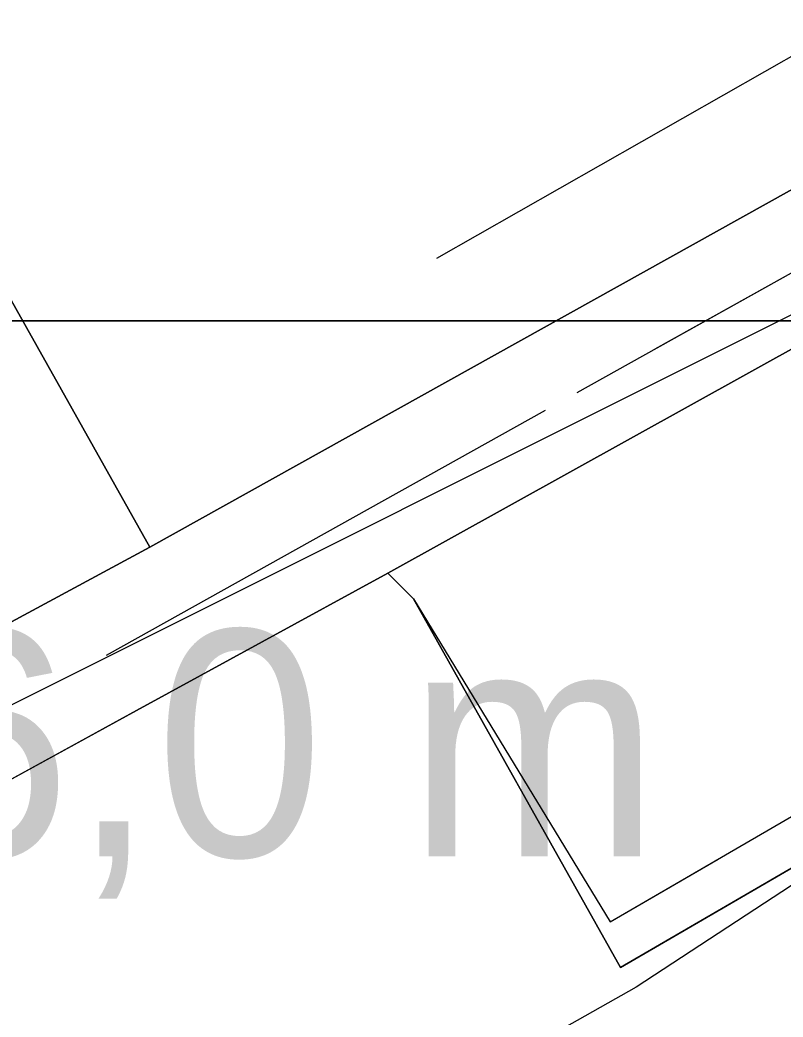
# Model space of a CAD drawing. Header units: metres. Extents: x 0 to 105485, y 0 to 425721.
# Drawn here: x 104959.281 to 104962.316, y 425442.132 to 425446.097 of the extents above; entities that cross this region are included whole.
import ezdxf
from ezdxf.enums import TextEntityAlignment as Align

# ---------------------------------------------------------------- set-up
doc = ezdxf.new("R2010")
doc.units = ezdxf.units.M
doc.header["$MEASUREMENT"] = 0
doc.linetypes.add('IE-TERREINAFSCHEIDING_KUNSTMATIG-SO', pattern=[11, 4, -1, 4, -2])
doc.linetypes.add('KG-PERCEEL-SO', pattern=[19, 5.5, -4, 5.5, -4])
for name, color, linetype, lineweight in [('B-XX-GK-KADEMUUR-G', 150, 'Continuous', 18), ('B-XX-IE-TERREINAFSCHEIDING_KUNSTMATIG_HEKWERK-G', 20, 'IE-TERREINAFSCHEIDING_KUNSTMATIG-SO', 18), ('B-XX-KG-GRENS_PERCEEL-G', 150, 'KG-PERCEEL-SO', 18), ('B-XX-KW-KUNSTWERK_STEIGER-G', 170, 'Continuous', 18), ('B-XX-MO-ONDERZOEK_SONDERING-G', 90, 'Continuous', 18), ('B-XX-MO-ONDERZOEK_SONDERING-T', 90, 'Continuous', 18), ('B-XX-OG-GRENS-G', 7, 'Continuous', 18), ('B-XX-OG-WATER_HAVEN-G', 170, 'Continuous', 18), ('B-XX-VH-OPENVERHARDING-G', 90, 'Continuous', 18)]:
    doc.layers.add(name, color=color, linetype=linetype, lineweight=lineweight)

msp = doc.modelspace()

# ---------------------------------------------------------------- linework, layer by layer
at = {"layer": 'B-XX-GK-KADEMUUR-G', "ltscale": 0.5}
msp.add_lwpolyline([(104956.934, 425441.81), (104959.745, 425443.35), (104960.744, 425443.897), (104963.145, 425445.229), (104965.365, 425446.497), (104965.242, 425446.705), (104965.095, 425446.952), (104959.798, 425444), (104957.212, 425442.605), (104953.967, 425440.854), (104952.842, 425440.247), (104951.765, 425440.885), (104950.086, 425441.88), (104946.975, 425443.723), (104946.704, 425443.257), (104949.488, 425441.653), (104953.007, 425439.521), (104953.409, 425439.769), (104953.381, 425439.865)], close=True, dxfattribs=at)
at = {"layer": 'B-XX-IE-TERREINAFSCHEIDING_KUNSTMATIG_HEKWERK-G', "ltscale": 0.5, "flags": 128}
for points in [[(104959.625, 425443.57), (104965.242, 425446.705)], [(104960.846, 425443.794), (104961.629, 425442.51), (104963.217, 425443.433), (104963.468, 425443.375), (104964.524, 425443.132)]]:
    msp.add_lwpolyline(points, dxfattribs=at)
at = {"layer": 'B-XX-IE-TERREINAFSCHEIDING_KUNSTMATIG_HEKWERK-G', "color": 0, "ltscale": 0.5, "true_color": 0x8c7868}
for points in [[(104959.625, 425443.57, 3.0642), (104961.4973, 425444.615, 2.9856), (104963.3697, 425445.66, 3.0419), (104965.242, 425446.705, 3.1451)], [(104960.846, 425443.794, 3.0109), (104961.629, 425442.51, 2.2189), (104963.217, 425443.433, 0), (104963.468, 425443.375, 0), (104964.524, 425443.132, 2.4744)]]:
    msp.add_polyline3d(points, dxfattribs=at)
at = {"layer": 'B-XX-KG-GRENS_PERCEEL-G', "ltscale": 0.5, "flags": 128}
msp.add_lwpolyline([(104936.313, 425450.556), (104953.082, 425440.68), (104982.477, 425457.402)], dxfattribs=at)
at = {"layer": 'B-XX-KW-KUNSTWERK_STEIGER-G', "ltscale": 0.5}
msp.add_lwpolyline([(104963.294, 425443.273), (104961.732, 425442.25), (104958.797, 425440.594), (104958.755, 425440.619), (104956.353, 425439.31), (104958.08, 425436.244), (104974.932, 425446.076)], dxfattribs=at)
at = {"layer": 'B-XX-MO-ONDERZOEK_SONDERING-G', "color": 0, "true_color": 0xd62828}
for points in [[(104958.9555, 425444.9, -23.408), (104959.621, 425444.9, -23.428), (104960.2705, 425444.9, -23.448), (104960.7503, 425444.9, -23.468), (104961.2873, 425444.9, -23.488), (104961.6321, 425444.9, -23.508), (104961.9054, 425444.9, -23.528), (104962.1325, 425444.9, -23.548), (104962.2127, 425444.9, -23.567), (104962.215, 425444.9, -23.587), (104962.1941, 425444.9, -23.607), (104962.2264, 425444.9, -23.627), (104962.261, 425444.9, -23.647), (104962.2657, 425444.9, -23.667), (104962.4378, 425444.9, -23.687)], [(104959.0132, 425444.9, -29.831), (104959.5722, 425444.9, -29.851), (104960.1304, 425444.9, -29.871), (104960.4079, 425444.9, -29.891), (104960.6678, 425444.9, -29.911), (104960.8057, 425444.9, -29.931), (104960.8309, 425444.9, -29.951), (104960.7273, 425444.9, -29.971), (104960.6248, 425444.9, -29.99), (104960.1823, 425444.9, -30.01), (104960.2179, 425444.9, -30.03), (104959.998, 425444.9, -30.05), (104959.7269, 425444.9, -30.07), (104959.3514, 425444.9, -30.09), (104959.0283, 425444.9, -30.11)], [(104959.2603, 425444.9, -39.685), (104959.344, 425444.9, -39.705), (104959.4263, 425444.9, -39.725), (104959.5294, 425444.9, -39.744), (104959.6029, 425444.9, -39.764), (104959.677, 425444.9, -39.784), (104959.6917, 425444.9, -39.804), (104959.6978, 425444.9, -39.824), (104959.7016, 425444.9, -39.844), (104959.7482, 425444.9, -39.864), (104959.9037, 425444.9, -39.884), (104960.0662, 425444.9, -39.903), (104960.1762, 425444.9, -39.923), (104960.193, 425444.9, -39.943), (104960.2266, 425444.9, -39.963), (104960.2695, 425444.9, -39.983), (104960.3327, 425444.9, -40.003), (104960.4259, 425444.9, -40.023), (104960.4857, 425444.9, -40.043), (104960.5294, 425444.9, -40.062), (104960.5317, 425444.9, -40.082), (104960.4745, 425444.9, -40.102), (104960.3997, 425444.9, -40.122), (104960.3806, 425444.9, -40.142), (104960.3578, 425444.9, -40.162), (104960.3512, 425444.9, -40.182), (104960.3536, 425444.9, -40.202), (104960.3529, 425444.9, -40.221), (104960.3496, 425444.9, -40.241), (104960.3368, 425444.9, -40.261), (104960.3344, 425444.9, -40.281), (104960.3279, 425444.9, -40.301), (104960.3057, 425444.9, -40.321), (104960.2637, 425444.9, -40.341), (104960.2328, 425444.9, -40.361), (104960.204, 425444.9, -40.38), (104960.1695, 425444.9, -40.4), (104960.1724, 425444.9, -40.42), (104960.2094, 425444.9, -40.44), (104960.248, 425444.9, -40.46), (104960.3094, 425444.9, -40.48), (104960.3169, 425444.9, -40.5), (104960.2988, 425444.9, -40.519), (104960.2498, 425444.9, -40.539), (104960.1967, 425444.9, -40.559), (104960.1312, 425444.9, -40.579), (104960.0843, 425444.9, -40.599), (104960.0363, 425444.9, -40.619), (104959.9978, 425444.9, -40.639), (104959.9438, 425444.9, -40.659), (104959.9287, 425444.9, -40.678), (104959.938, 425444.9, -40.698), (104959.9129, 425444.9, -40.718), (104959.8905, 425444.9, -40.738), (104959.8807, 425444.9, -40.758), (104959.9048, 425444.9, -40.778), (104959.88, 425444.9, -40.798), (104959.8126, 425444.9, -40.817), (104959.7594, 425444.9, -40.837), (104959.7658, 425444.9, -40.857), (104959.7527, 425444.9, -40.877), (104959.7059, 425444.9, -40.897), (104959.6271, 425444.9, -40.917), (104959.5808, 425444.9, -40.937), (104959.5646, 425444.9, -40.956), (104959.5511, 425444.9, -40.976), (104959.5369, 425444.9, -40.996), (104959.5858, 425444.9, -41.016), (104959.6187, 425444.9, -41.036), (104959.6436, 425444.9, -41.056), (104959.6807, 425444.9, -41.076), (104959.7245, 425444.9, -41.096), (104959.7745, 425444.9, -41.115), (104959.7942, 425444.9, -41.135), (104959.7615, 425444.9, -41.155), (104959.7176, 425444.9, -41.175), (104959.6915, 425444.9, -41.195), (104959.6584, 425444.9, -41.215), (104959.5937, 425444.9, -41.235), (104959.5309, 425444.9, -41.254), (104959.4988, 425444.9, -41.274), (104959.4912, 425444.9, -41.294), (104959.4756, 425444.9, -41.314), (104959.4638, 425444.9, -41.334), (104959.419, 425444.9, -41.354), (104959.3481, 425444.9, -41.374), (104959.2108, 425444.9, -41.393)], [(104959.213, 425444.9, -25.164), (104959.7069, 425444.9, -25.184), (104959.7918, 425444.9, -25.204), (104959.7095, 425444.9, -25.224), (104959.602, 425444.9, -25.244), (104959.4846, 425444.9, -25.264), (104959.3995, 425444.9, -25.284), (104959.3444, 425444.9, -25.304), (104959.3159, 425444.9, -25.324), (104959.2875, 425444.9, -25.344), (104959.259, 425444.9, -25.364)], [(104959.2525, 425444.9, -29.612), (104959.4308, 425444.9, -29.632), (104959.5011, 425444.9, -29.652), (104959.4081, 425444.9, -29.672), (104959.2176, 425444.9, -29.691)], [(104959.2245, 425444.9, -41.81), (104959.3428, 425444.9, -41.83), (104959.5592, 425444.9, -41.85), (104959.6725, 425444.9, -41.87), (104959.7203, 425444.9, -41.89), (104959.7853, 425444.9, -41.91), (104959.8677, 425444.9, -41.929), (104959.9495, 425444.9, -41.949), (104960.0287, 425444.9, -41.969), (104960.0941, 425444.9, -41.989), (104960.1562, 425444.9, -42.009), (104960.2159, 425444.9, -42.029), (104960.2572, 425444.9, -42.049), (104960.3315, 425444.9, -42.068), (104960.446, 425444.9, -42.088), (104960.6085, 425444.9, -42.108), (104960.7809, 425444.9, -42.128), (104960.9038, 425444.9, -42.148), (104960.9474, 425444.9, -42.168), (104960.9511, 425444.9, -42.187), (104960.9107, 425444.9, -42.207), (104960.8633, 425444.9, -42.227), (104960.8216, 425444.9, -42.247), (104960.8175, 425444.9, -42.267), (104960.8363, 425444.9, -42.287), (104960.8569, 425444.9, -42.307), (104960.8457, 425444.9, -42.326), (104960.8198, 425444.9, -42.346), (104960.8175, 425444.9, -42.366), (104960.8615, 425444.9, -42.386), (104960.9425, 425444.9, -42.406), (104961.0453, 425444.9, -42.426), (104961.1493, 425444.9, -42.446)], [(104962.4977, 425444.9, -23.827), (104962.2177, 425444.9, -23.847), (104961.761, 425444.9, -23.867), (104961.4125, 425444.9, -23.887), (104961.1006, 425444.9, -23.907), (104960.8222, 425444.9, -23.927), (104960.552, 425444.9, -23.947), (104960.351, 425444.9, -23.967), (104960.2319, 425444.9, -23.987), (104960.185, 425444.9, -24.007), (104960.2419, 425444.9, -24.027), (104960.4389, 425444.9, -24.047), (104960.7363, 425444.9, -24.066), (104960.9255, 425444.9, -24.086), (104961.0379, 425444.9, -24.106), (104961.0515, 425444.9, -24.126), (104961.0382, 425444.9, -24.146), (104960.9849, 425444.9, -24.166), (104960.9091, 425444.9, -24.186), (104960.8284, 425444.9, -24.206), (104960.7682, 425444.9, -24.226), (104960.7228, 425444.9, -24.246), (104960.6713, 425444.9, -24.266), (104960.64, 425444.9, -24.286), (104960.61, 425444.9, -24.306), (104960.5804, 425444.9, -24.326), (104960.5581, 425444.9, -24.346), (104960.5475, 425444.9, -24.366), (104960.5393, 425444.9, -24.386), (104960.5348, 425444.9, -24.406), (104960.5635, 425444.9, -24.426), (104960.5951, 425444.9, -24.446), (104960.6398, 425444.9, -24.466), (104960.6731, 425444.9, -24.486), (104960.7012, 425444.9, -24.506), (104960.7193, 425444.9, -24.525), (104960.7179, 425444.9, -24.545), (104960.7334, 425444.9, -24.565), (104960.7425, 425444.9, -24.585), (104960.7609, 425444.9, -24.605), (104960.7584, 425444.9, -24.625), (104960.7479, 425444.9, -24.645), (104960.7292, 425444.9, -24.665), (104960.6896, 425444.9, -24.685), (104960.6397, 425444.9, -24.705), (104960.5911, 425444.9, -24.725), (104960.5328, 425444.9, -24.745), (104960.4878, 425444.9, -24.765), (104960.4146, 425444.9, -24.785), (104960.3477, 425444.9, -24.805), (104960.271, 425444.9, -24.825), (104960.1956, 425444.9, -24.845), (104960.1091, 425444.9, -24.865), (104960.0003, 425444.9, -24.885), (104959.9056, 425444.9, -24.905), (104959.7956, 425444.9, -24.925), (104959.7167, 425444.9, -24.945), (104959.6488, 425444.9, -24.965), (104959.5533, 425444.9, -24.985), (104959.4279, 425444.9, -25.004), (104959.2381, 425444.9, -25.024)], [(104959.242, 425444.9, -25.384), (104959.2976, 425444.9, -25.404), (104959.3717, 425444.9, -25.424), (104959.4759, 425444.9, -25.443), (104959.6804, 425444.9, -25.463), (104959.7527, 425444.9, -25.483), (104959.7836, 425444.9, -25.503), (104959.7714, 425444.9, -25.523), (104959.7085, 425444.9, -25.543), (104959.6401, 425444.9, -25.563), (104959.5507, 425444.9, -25.583), (104959.4914, 425444.9, -25.603), (104959.4105, 425444.9, -25.623), (104959.3666, 425444.9, -25.643), (104959.3207, 425444.9, -25.663), (104959.2878, 425444.9, -25.683), (104959.2653, 425444.9, -25.703)], [(104959.2533, 425444.9, -25.763), (104959.2917, 425444.9, -25.783), (104959.3246, 425444.9, -25.803), (104959.3389, 425444.9, -25.823), (104959.3522, 425444.9, -25.842), (104959.3559, 425444.9, -25.862), (104959.3527, 425444.9, -25.882), (104959.3719, 425444.9, -25.902), (104959.3845, 425444.9, -25.922), (104959.3849, 425444.9, -25.942), (104959.3718, 425444.9, -25.962), (104959.3407, 425444.9, -25.982), (104959.2983, 425444.9, -26.002), (104959.2653, 425444.9, -26.022)]]:
    msp.add_polyline3d(points, dxfattribs=at)
at = {"layer": 'B-XX-OG-GRENS-G'}
msp.add_polyline3d([(104912.5, 425472.5, 1.4548), (104917.5, 425462.5, 0.595), (104922.5, 425457.5, 1.3617), (104927.5, 425452.5, 1.3082), (104937.5, 425447.5, 3.443), (104947.5, 425442.5, 2.051), (104952.5, 425437.5, 3.851), (104957.5, 425442.5, 1.2625), (104967.5, 425447.5, 2.4071), (104972.5, 425447.5, 1.2865), (104982.5, 425452.5, 0.8324), (104992.5, 425457.5, 0.5932), (104997.5, 425462.5, 1.4412), (105007.5, 425467.5, 0.8227), (105017.5, 425472.5, 0.678), (105022.5, 425477.5, 1.6329), (105032.5, 425482.5, 1.2349), (105042.5, 425487.5, 1.6639)], dxfattribs=at)
at = {"layer": 'B-XX-OG-WATER_HAVEN-G', "ltscale": 0.5}
msp.add_lwpolyline([(104963.113, 425443.168), (104961.67, 425442.328), (104960.846, 425443.794), (104960.744, 425443.897), (104959.745, 425443.35), (104956.934, 425441.81), (104953.381, 425439.865), (104953.409, 425439.769), (104953.007, 425439.521), (104949.488, 425441.653), (104946.704, 425443.257), (104946.042, 425443.642), (104939.165, 425447.817), (104938.519, 425448.193), (104938.454, 425448.172), (104928.246, 425453.992), (104928.006, 425454.354), (104927.799, 425454.667), (104917.198, 425470.675), (104917.05, 425470.899), (104913.774, 425475.847)], dxfattribs=at)
at = {"layer": 'B-XX-VH-OPENVERHARDING-G', "ltscale": 0.5}
for points in [[(104964.336, 425452.55), (104961.033, 425453.725), (104960.773, 425453.777), (104960.104, 425453.874), (104960.114, 425451.903), (104958.161, 425451.8), (104958.318, 425448.972), (104957.315, 425448.408), (104957.34, 425448.364), (104958.073, 425447.068), (104958.506, 425446.299), (104959.798, 425444), (104965.095, 425446.952)], [(104949.729, 425448.848), (104949.259, 425448.041), (104949.221, 425448.063), (104948.756, 425447.277), (104949.908, 425446.586), (104949.892, 425446.56), (104952.165, 425445.207), (104950.311, 425442.215), (104950.086, 425441.88), (104951.765, 425440.885), (104953.402, 425441.876), (104953.967, 425440.854), (104957.212, 425442.605), (104959.798, 425444), (104958.506, 425446.299), (104958.073, 425447.068), (104957.34, 425448.364), (104957.315, 425448.408)]]:
    msp.add_lwpolyline(points, dxfattribs=at)
msp.add_lwpolyline([(104963.716, 425443.519), (104964.026, 425443.7), (104963.145, 425445.229), (104960.744, 425443.897), (104960.846, 425443.794), (104961.67, 425442.328), (104963.113, 425443.168), (104963.468, 425443.375)], close=True, dxfattribs=at)

# ---------------------------------------------------------------- texts
at = {"layer": 'B-XX-MO-ONDERZOEK_SONDERING-T', "color": 10, "lineweight": 18}
msp.add_text('mv +3,54 · 46,0 m', height=0.9, dxfattribs=at).set_placement((104956.96, 425443.22), align=Align.MIDDLE_CENTER)

doc.saveas('drawing.dxf')
